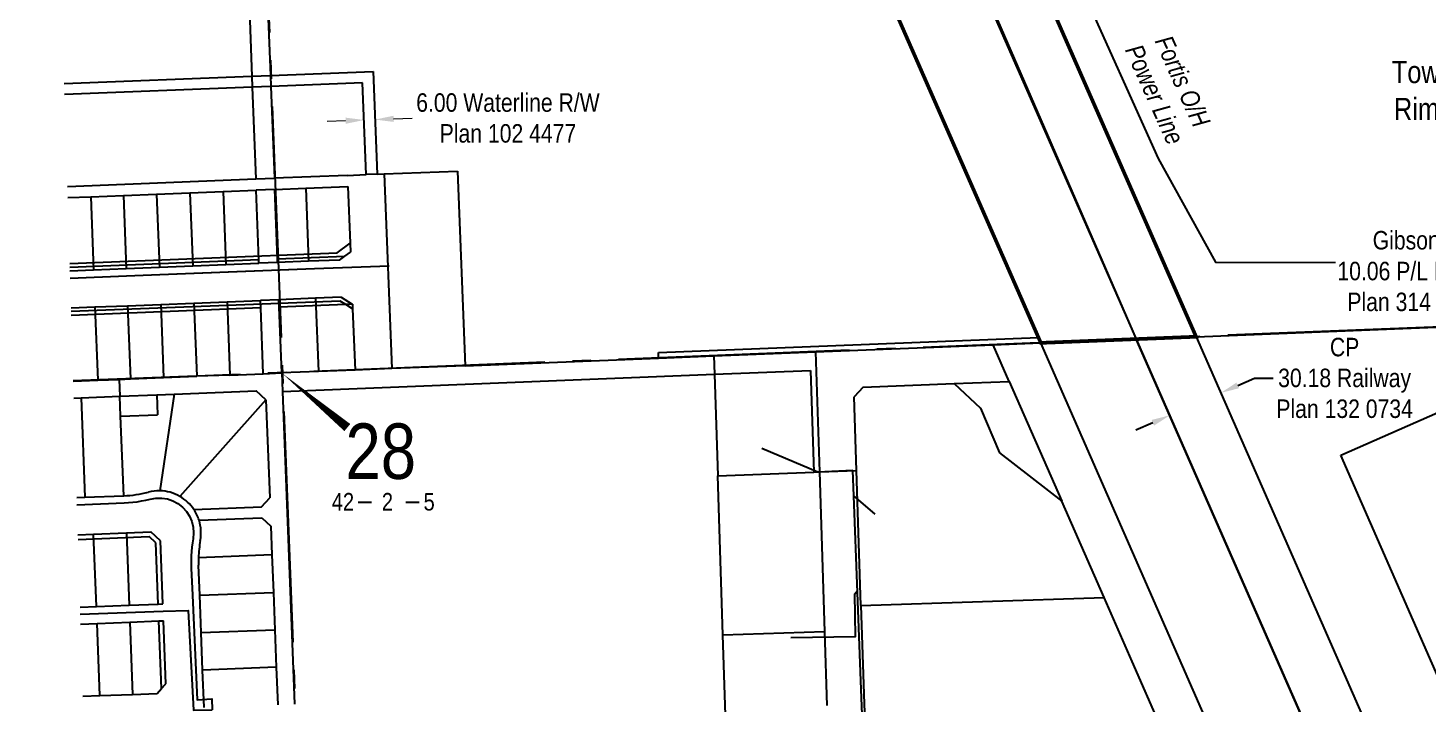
# Model space of a CAD drawing. Extents: x 683901 to 697439, y 5834844 to 5859401.
# Drawn here: x 687275 to 688032, y 5836426 to 5836791 of the extents above; entities that cross this region are included whole.
import ezdxf
from ezdxf.enums import TextEntityAlignment as Align

# ---------------------------------------------------------------- set-up
doc = ezdxf.new("R2010")
doc.units = 0
doc.header["$LTSCALE"] = 5
doc.header["$PDSIZE"] = 0.5
doc.linetypes.add('BORDER2', pattern=[22.225, 6.35, -3.175, 6.35, -3.175, 0, -3.175])
doc.linetypes.add('foc-QUARTERLINE', pattern=[33, 25, -3, 2, -3])
doc.layers.get('Defpoints').update_dxf_attribs({"color": 9})
for name, color, linetype in [('10', 1, 'Continuous'), ('9', 3, 'Continuous'), ('AS-POWER', 104, 'foc-POWER'), ('AS-POWER-T', 104, 'Continuous'), ('AS-TELEPHONE', 224, 'foc-TEL'), ('F-RW', 190, 'Continuous'), ('L-33', 7, 'Continuous'), ('L-QSEC', 8, 'foc-QUARTERLINE'), ('L-SECLBL', 7, 'Continuous'), ('L-TITLEDB', 4, 'Continuous'), ('L-TITLEDB-T', 4, 'Continuous')]:
    doc.layers.add(name, color=color, linetype=linetype)
doc.layers.add('AS-COUNTY', color=7, linetype='BORDER2', lineweight=60, true_color=0xcc33ff)
doc.layers.add('F-RW-T', color=190, linetype='Continuous', lineweight=9)
doc.styles.add('175L', font='ARIALN.TTF', dxfattribs={"height": 20})
doc.styles.add('240', font='ARIALN.TTF', dxfattribs={"height": 30})
doc.styles.add('80CG', font='ARIALN.TTF', dxfattribs={"height": 10})
doc.styles.add('80L', font='ARIALN.TTF', dxfattribs={"height": 10})
doc.styles.add('foc-LtypeFont', font='ARIALN.TTF', dxfattribs={"height": 7.35})
doc.styles.add('SIMPLEX', font='ARIALN.TTF')
doc.linetypes.add('foc-POWER', pattern='A,6,-1,["P",foc-LtypeFont,S=0.2,R=0,X=-0.625,Y=-0.75],-1.24,4', length=12.24)
doc.linetypes.add('foc-TEL', pattern='A,2,-1,["T",foc-LtypeFont,S=0.2,R=0,X=-0.425,Y=-0.75],-1.24,8', length=12.24)
doc.linetypes.add('foc-TEL-NOLINE', pattern='A,0,-2,["T",foc-LtypeFont,S=0.2,R=0,X=-0.425,Y=-0.75],-10.24', length=12.24)
doc.dimstyles.new('Compass 5 000', dxfattribs={"dimscale": 5, "dimtxt": 9, "dimasz": 2, "dimexe": 0.2, "dimexo": 0.0625, "dimgap": 0.5, "dimtad": 0, "dimtih": 1, "dimtoh": 1, "dimzin": 0, "dimdsep": 46, "dimtxsty": '80CG', "dimcen": 0.1, "dimse1": 1, "dimse2": 1, "dimclrd": 256, "dimclrt": 256, "dimaunit": 1, "dimadec": 4, "dimazin": 0, "dimtfac": 0.06, "dimtofl": 0, "dimtmove": 0, "dimatfit": 1, "dimfxl": 0.2, "dimtolj": 1, "dimtzin": 0, "dimlwd": -1, "dimarcsym": 0})

# ---------------------------------------------------------------- blocks, each defined once
blk = doc.blocks.new('L-SECLBL')
at = {"layer": '9', "color": 7}
for p, q in [((-5.08, -27.83), (-12.29, -27.83)), ((20.7, -27.83), (13.5, -27.83))]:
    blk.add_line(p, q, dxfattribs=at)
at = {"layer": '10', "color": 2, "style": 'SIMPLEX'}
blk.add_attdef('SEC', text='', height=30, dxfattribs=at).set_placement((0, 0), align=Align.MIDDLE)
at = {"layer": '10', "color": 5, "style": '80L'}
blk.add_attdef('TWP', text='', height=9.5, dxfattribs=at).set_placement((-14.43, -27.37), align=Align.MIDDLE_RIGHT)
blk.add_attdef('RGE', text='', height=9.5, dxfattribs=at).set_placement((3.62, -27.37), align=Align.MIDDLE_CENTER)
blk.add_attdef('MER', text='', height=9.5, dxfattribs=at).set_placement((23.17, -27.37), align=Align.MIDDLE_LEFT)
blk = doc.blocks.new('*D1294')
at = {"layer": 'Defpoints', "color": 0, "transparency": 16777216}
for p in [(688079.33, 5836616.4), (688087.36, 5836619.88), (688083.34, 5836607.16)]:
    blk.add_point(p, dxfattribs=at)
at = {"layer": 'F-RW-T', "transparency": 16777216}
for p, q in [((688069.98, 5836659.96), (688059.98, 5836659.96)), ((688083.38, 5836629.05), (688069.98, 5836659.96)), ((688095.34, 5836601.46), (688099.32, 5836592.29))]:
    blk.add_line(p, q, dxfattribs=at)
for points in [[(688084.91, 5836629.72), (688081.85, 5836628.39), (688087.36, 5836619.88)], [(688096.87, 5836602.13), (688093.81, 5836600.8), (688091.36, 5836610.64)]]:
    blk.add_solid(points, dxfattribs=at)
at = {"layer": 'F-RW-T', "transparency": 16777216, "insert": (688020.9, 5836659.96), "char_height": 10, "attachment_point": 5, "style": '80CG', "bg_fill": 3, "box_fill_scale": 1.1, "bg_fill_color": 256, "bg_fill_true_color": 13158600, "bg_fill_transparency": 0}
blk.add_mtext('\\A1;Gibson\\P10.06 P/L R/W\\PPlan 314 KS', dxfattribs=at)
blk = doc.blocks.new('*D1295')
at = {"layer": 'Defpoints', "color": 0, "transparency": 16777216}
for p in [(687456.87, 5836739.75), (687462.79, 5836741.96), (687462.86, 5836739.99)]:
    blk.add_point(p, dxfattribs=at)
at = {"layer": 'F-RW-T', "transparency": 16777216}
for p, q in [((687472.78, 5836742.36), (687482.77, 5836742.76)), ((687446.8, 5836741.33), (687436.81, 5836740.94))]:
    blk.add_line(p, q, dxfattribs=at)
for points in [[(687446.73, 5836743), (687446.87, 5836739.67), (687456.79, 5836741.73)], [(687472.71, 5836744.03), (687472.84, 5836740.69), (687462.79, 5836741.96)]]:
    blk.add_solid(points, dxfattribs=at)
at = {"layer": 'F-RW-T', "transparency": 16777216, "insert": (687534.67, 5836742.76), "char_height": 10, "attachment_point": 5, "style": '80CG'}
blk.add_mtext('\\A1;6.00 Waterline R/W\\PPlan 102 4477', dxfattribs=at)
blk = doc.blocks.new('*D1340')
at = {"layer": 'Defpoints', "color": 0, "transparency": 16777216}
for p in [(687920.52, 5836594.12), (687975.04, 5836470.02), (687947.42, 5836457.89)]:
    blk.add_point(p, dxfattribs=at)
at = {"layer": 'L-TITLEDB-T', "transparency": 16777216}
for p, q in [((687929.68, 5836598.14), (687938.83, 5836602.17)), ((687938.83, 5836602.17), (687948.83, 5836602.17)), ((687883.75, 5836577.97), (687874.59, 5836573.94))]:
    blk.add_line(p, q, dxfattribs=at)
for points in [[(687929.01, 5836599.67), (687930.35, 5836596.62), (687920.52, 5836594.12)], [(687883.08, 5836579.49), (687884.42, 5836576.44), (687892.9, 5836581.99)]]:
    blk.add_solid(points, dxfattribs=at)
at = {"layer": 'L-TITLEDB-T', "transparency": 16777216, "insert": (687987.56, 5836602.17), "char_height": 10, "attachment_point": 5, "style": '80CG'}
blk.add_mtext('\\A1;CP\\P30.18 Railway\\PPlan 132 0734', dxfattribs=at)

msp = doc.modelspace()

# ---------------------------------------------------------------- linework, layer by layer
at = {"layer": 'AS-COUNTY', "const_width": 2, "flags": 128}
msp.add_lwpolyline([(688570.098, 5834920.354), (688526.66, 5835019.106), (689099.066, 5835041.128), (689035.236, 5836668.495), (688214.041, 5836636.733), (688146.331, 5838243.664), (687727.456, 5838227.425, -0.027746), (687726.199, 5838031.873), (687689.457, 5837420.74), (687686.027, 5837363.258, 0.09637), (687724.417, 5837052.946, 0.0029261), (687727.516, 5837043.344, 0.0242512), (687757.334, 5836965.676), (687907.177, 5836624.501), (687823.115, 5836621.174), (687657.303, 5836998.653), (687617.746, 5837088.665, 0.2424679), (687276.404, 5837365.251)], format="xyb", dxfattribs=at)
at = {"layer": 'AS-POWER', "flags": 128}
for points in [[(687725.574, 5837104.37), (687757.837, 5837005.938), (687800.719, 5836906.577), (687844.247, 5836815.131), (687886.629, 5836720.926), (687917.646, 5836664.912), (688010.935, 5836664.681), (688095.022, 5836665.714), (688185.875, 5836667.888), (688206.646, 5836667.271), (688233.342, 5836668.243)], [(687297.697, 5836656.215), (687328.203, 5836657.421), (687346.192, 5836658.129), (687429.901, 5836661.432), (687470.37, 5836662.908)], [(687364.557, 5836658.854), (687429.901, 5836661.432), (687470.37, 5836662.908)], [(687297.697, 5836656.215), (687328.203, 5836657.421), (687346.192, 5836658.129), (687364.557, 5836658.854)], [(687721.317, 5836552.063), (687702.467, 5836551.336), (687672.1, 5836564.128)], [(687721.893, 5836538.495), (687721.365, 5836552.162)], [(687721.766, 5836538.495), (687733.191, 5836528.513)], [(687723.916, 5836486.102), (687721.893, 5836538.495)], [(687301.378, 5836533.617), (687326.866, 5836534.624), (687329.254, 5836534.759), (687331.636, 5836534.979), (687334.009, 5836535.286), (687336.368, 5836535.679), (687338.712, 5836536.157), (687341.038, 5836536.719), (687344.12, 5836537.253), (687347.248, 5836537.268), (687350.335, 5836536.762), (687353.296, 5836535.75), (687356.046, 5836534.26), (687358.511, 5836532.333), (687360.621, 5836530.023), (687362.318, 5836527.395), (687363.554, 5836524.521), (687364.295, 5836521.482), (687364.521, 5836518.362), (687364.224, 5836515.247), (687363.85, 5836512.95), (687363.557, 5836510.641), (687363.346, 5836508.323), (687363.217, 5836505.998), (687363.17, 5836503.671), (687363.206, 5836501.344), (687363.282, 5836499.397)], [(687363.282, 5836499.397), (687363.851, 5836484.693), (687366.37, 5836428.077), (687374.358, 5836428.582), (687374.522, 5836422.766)], [(687687.863, 5836461.797), (687722.725, 5836462.442), (687722.405, 5836485.508), (687723.871, 5836487.266)], [(687725.94, 5836433.708), (687723.916, 5836486.102)], [(687303.157, 5836474.4), (687348.06, 5836476.148), (687361.639, 5836476.442), (687364.403, 5836422.486), (687374.522, 5836422.766)], [(687727.872, 5836383.673), (687725.94, 5836433.708)]]:
    msp.add_lwpolyline(points, dxfattribs=at)
at = {"layer": 'AS-TELEPHONE', "linetype": 'foc-TEL-NOLINE', "flags": 128}
msp.add_lwpolyline([(687274.863, 5837416.562, -0.2484562), (687663.476, 5837109.013), (687874.788, 5836623.219), (688222.215, 5835832.276), (688621.65, 5834922.371)], format="xyb", dxfattribs=at)
at = {"layer": 'F-RW', "flags": 128}
for points in [[(687394.535, 5836805.638), (687396.062, 5836765.422)], [(687404.78, 5836800.889), (687406.119, 5836765.82)], [(687294.538, 5836761.41), (687396.062, 5836765.422)], [(687396.062, 5836765.422), (687406.119, 5836765.82)], [(687396.062, 5836765.422), (687396.288, 5836759.464)], [(687406.119, 5836765.82), (687461.755, 5836768.017)], [(687406.119, 5836765.82), (687406.347, 5836759.863)], [(687461.755, 5836768.017), (687463.956, 5836712.401)], [(687396.288, 5836759.464), (687294.717, 5836755.443)], [(687406.347, 5836759.863), (687396.288, 5836759.464)], [(687396.288, 5836759.464), (687398.174, 5836709.818)], [(687455.998, 5836761.787), (687406.347, 5836759.863)], [(687406.347, 5836759.863), (687408.242, 5836710.217)], [(687457.961, 5836712.165), (687455.998, 5836761.787)], [(687442.147, 5836669.902), (687449.178, 5836675.045)], [(687297.457, 5836664.188), (687442.147, 5836669.902)], [(687409.883, 5836666.625), (687446.42, 5836668.068)], [(687297.517, 5836662.187), (687399.832, 5836666.228)], [(687443.791, 5836643.827), (687298.241, 5836638.08)], [(687400.821, 5836640.104), (687298.302, 5836636.064)], [(687446.845, 5836641.945), (687410.87, 5836640.515)], [(687446.845, 5836641.945), (687443.791, 5836643.827)], [(687450.488, 5836642.051), (687446.845, 5836641.945)], [(687450.584, 5836639.641), (687446.845, 5836641.945)], [(687646.488, 5836604.177), (687698.447, 5836606.234)], [(687698.447, 5836606.234), (687700.228, 5836551.279)], [(687412.611, 5836594.92), (687646.488, 5836604.177)], [(687344.578, 5836593.097), (687345.002, 5836582.249)], [(687325.023, 5836581.463), (687345.002, 5836582.249)], [(687301.942, 5836514.866), (687340.45, 5836516.367)], [(687344.117, 5836512.971), (687340.45, 5836516.367)], [(687345.393, 5836479.89), (687344.117, 5836512.971)], [(687347.155, 5836434.184), (687345.744, 5836470.754)]]:
    msp.add_lwpolyline(points, dxfattribs=at)
at = {"layer": 'L-QSEC', "flags": 128}
for points in [[(687381.643, 5837408.534), (687443.526, 5835802.102)], [(688214.041, 5836636.733), (687299.367, 5836600.581)]]:
    msp.add_lwpolyline(points, dxfattribs=at)
at = {"layer": 'L-SECLBL', "flags": 128}
msp.add_lwpolyline([(687412.222, 5836604.909, 0, 5, 0), (687447.728, 5836575.384, 0, 0, 0)], format="xyseb", dxfattribs=at)
at = {"layer": 'L-TITLEDB', "flags": 128}
for points in [[(687821.819, 5836624.124), (687657.303, 5836998.653)], [(687757.334, 5836965.676), (687859.017, 5836734.155)], [(687729.709, 5836953.544), (687874.788, 5836623.219)], [(687859.017, 5836734.155), (687907.177, 5836624.501)], [(687447.727, 5836711.763), (687457.961, 5836712.165)], [(687463.956, 5836712.401), (687457.961, 5836712.165)], [(687463.956, 5836712.401), (687467.708, 5836712.549)], [(687467.708, 5836712.549), (687507.412, 5836714.109)], [(687467.708, 5836712.549), (687471.882, 5836607.273)], [(687507.412, 5836714.109), (687511.598, 5836608.842)], [(687296.208, 5836705.78), (687398.174, 5836709.818)], [(687398.174, 5836709.818), (687408.242, 5836710.217)], [(687447.727, 5836711.763), (687408.242, 5836710.217)], [(687408.462, 5836704.21), (687425.215, 5836704.867)], [(687425.215, 5836704.867), (687447.963, 5836705.762)], [(687425.215, 5836704.867), (687426.777, 5836665.292)], [(687447.963, 5836705.762), (687449.178, 5836675.045)], [(687296.389, 5836699.765), (687308.811, 5836700.256)], [(687308.811, 5836700.256), (687326.49, 5836700.955)], [(687308.811, 5836700.256), (687310.375, 5836660.692)], [(687326.49, 5836700.955), (687344.467, 5836701.661)], [(687326.49, 5836700.955), (687328.055, 5836661.391)], [(687344.467, 5836701.661), (687362.447, 5836702.371)], [(687344.467, 5836701.661), (687346.033, 5836662.094)], [(687362.447, 5836702.371), (687380.431, 5836703.093)], [(687362.447, 5836702.371), (687364.011, 5836662.803)], [(687380.431, 5836703.093), (687398.411, 5836703.81)], [(687380.431, 5836703.093), (687381.991, 5836663.513)], [(687408.462, 5836704.21), (687398.411, 5836703.81)], [(687399.832, 5836666.228), (687398.411, 5836703.81)], [(687409.883, 5836666.625), (687408.462, 5836704.21)], [(687449.178, 5836675.045), (687449.369, 5836670.225)], [(687409.959, 5836664.624), (687409.883, 5836666.625)], [(687443.525, 5836665.95), (687446.42, 5836668.068)], [(687446.42, 5836668.068), (687449.369, 5836670.225)], [(687297.577, 5836660.185), (687310.375, 5836660.692)], [(687310.375, 5836660.692), (687328.055, 5836661.391)], [(687328.055, 5836661.391), (687346.033, 5836662.094)], [(687346.033, 5836662.094), (687364.011, 5836662.803)], [(687364.011, 5836662.803), (687381.991, 5836663.513)], [(687381.991, 5836663.513), (687399.908, 5836664.227)], [(687399.908, 5836664.227), (687399.832, 5836666.228)], [(687409.959, 5836664.624), (687399.908, 5836664.227)], [(687426.777, 5836665.292), (687409.959, 5836664.624)], [(687443.525, 5836665.95), (687426.777, 5836665.292)], [(687382.64, 5836643.407), (687400.669, 5836644.105)], [(687410.717, 5836644.516), (687400.669, 5836644.105)], [(687400.821, 5836640.104), (687400.669, 5836644.105)], [(687430.488, 5836645.302), (687410.717, 5836644.516)], [(687410.87, 5836640.515), (687410.717, 5836644.516)], [(687444.321, 5836645.851), (687430.488, 5836645.302)], [(687430.488, 5836645.302), (687432.06, 5836605.691)], [(687444.321, 5836645.851), (687450.429, 5836642.087)], [(687298.181, 5836640.078), (687311.052, 5836640.588)], [(687311.052, 5836640.588), (687328.717, 5836641.287)], [(687311.052, 5836640.588), (687312.611, 5836600.986)], [(687328.717, 5836641.287), (687346.692, 5836641.99)], [(687328.717, 5836641.287), (687330.275, 5836601.681)], [(687346.692, 5836641.99), (687364.665, 5836642.699)], [(687346.692, 5836641.99), (687348.249, 5836602.386)], [(687364.665, 5836642.699), (687382.64, 5836643.407)], [(687364.665, 5836642.699), (687366.224, 5836603.094)], [(687382.64, 5836643.407), (687384.197, 5836603.801)], [(687402.172, 5836604.514), (687400.821, 5836640.104)], [(687412.222, 5836604.909), (687410.87, 5836640.515)], [(687450.429, 5836642.087), (687450.488, 5836642.051)], [(687450.488, 5836642.051), (687450.584, 5836639.641)], [(687450.584, 5836639.641), (687451.899, 5836606.478)], [(687907.177, 5836624.501), (688117.556, 5836632.968)], [(687985.438, 5836560.383), (688153.709, 5836634.401)], [(687616.119, 5836615.981), (687821.819, 5836624.124)], [(687797.353, 5836620.153), (687823.115, 5836621.174)], [(687821.819, 5836624.124), (687823.115, 5836621.174)], [(687982.29, 5836258.718), (687823.115, 5836621.174)], [(687874.788, 5836623.219), (687891.009, 5836623.861)], [(688035.173, 5836258.141), (687874.788, 5836623.219)], [(687891.009, 5836623.861), (687907.177, 5836624.501)], [(687907.177, 5836624.501), (688007.399, 5836396.372)], [(687616.238, 5836612.984), (687616.119, 5836615.981)], [(687616.238, 5836612.984), (687646.164, 5836614.168)], [(687646.164, 5836614.168), (687701.119, 5836616.344)], [(687646.164, 5836614.168), (687646.488, 5836604.177)], [(687701.119, 5836616.344), (687797.353, 5836620.153)], [(687701.119, 5836616.344), (687703.225, 5836551.398)], [(687806.041, 5836600.37), (687797.353, 5836620.153)], [(687451.899, 5836606.478), (687432.06, 5836605.691)], [(687471.882, 5836607.273), (687451.899, 5836606.478)], [(687511.598, 5836608.842), (687471.882, 5836607.273)], [(687511.598, 5836608.842), (687616.238, 5836612.984)], [(687299.371, 5836600.465), (687312.611, 5836600.986)], [(687312.611, 5836600.986), (687324.239, 5836601.445)], [(687324.239, 5836601.445), (687330.275, 5836601.681)], [(687324.239, 5836601.445), (687324.6, 5836592.31)], [(687330.275, 5836601.681), (687348.249, 5836602.386)], [(687348.249, 5836602.386), (687366.224, 5836603.094)], [(687384.197, 5836603.801), (687366.224, 5836603.094)], [(687384.197, 5836603.801), (687402.172, 5836604.514)], [(687402.172, 5836604.514), (687412.222, 5836604.909)], [(687432.06, 5836605.691), (687412.222, 5836604.909)], [(687412.222, 5836604.909), (687412.611, 5836594.92)], [(687646.488, 5836604.177), (687648.269, 5836549.223)], [(687726.974, 5836597.24), (687776.28, 5836599.192)], [(687776.28, 5836599.192), (687806.041, 5836600.37)], [(687776.28, 5836599.192), (687790.38, 5836585.836)], [(687806.041, 5836600.37), (687834.54, 5836535.475)], [(687299.645, 5836591.327), (687303.575, 5836591.482)], [(687303.575, 5836591.482), (687324.6, 5836592.31)], [(687303.575, 5836591.482), (687305.676, 5836537.644)], [(687324.6, 5836592.31), (687344.578, 5836593.097)], [(687325.023, 5836581.463), (687324.6, 5836592.31)], [(687344.578, 5836593.097), (687353.979, 5836593.466)], [(687353.979, 5836593.466), (687346.196, 5836541.169)], [(687353.979, 5836593.466), (687398.447, 5836595.216)], [(687403.637, 5836590.417), (687398.447, 5836595.216)], [(687412.611, 5836594.92), (687419.205, 5836425.84)], [(687726.974, 5836597.24), (687722.035, 5836592.051)], [(687723.328, 5836552.193), (687722.035, 5836592.051)], [(687403.637, 5836590.417), (687357.093, 5836538.152)], [(687403.637, 5836590.417), (687405.707, 5836537.329)], [(687790.38, 5836585.836), (687800.781, 5836561.734)], [(687326.7, 5836538.463), (687325.023, 5836581.463)], [(687800.781, 5836561.734), (687834.54, 5836535.475)], [(688074.115, 5836358.485), (687985.438, 5836560.383)], [(687648.269, 5836549.223), (687700.228, 5836551.279)], [(687651.066, 5836463.206), (687648.269, 5836549.223)], [(687700.228, 5836551.279), (687703.225, 5836551.398)], [(687703.225, 5836551.398), (687723.328, 5836552.193)], [(687703.225, 5836551.398), (687706.023, 5836465.074)], [(687725.696, 5836479.133), (687723.328, 5836552.193)], [(687305.676, 5836537.644), (687326.7, 5836538.463)], [(687301.263, 5836537.472), (687305.676, 5836537.644)], [(687364.663, 5836531.09), (687401.294, 5836532.553)], [(687401.294, 5836532.553), (687405.707, 5836537.329)], [(687857.419, 5836483.378), (687834.54, 5836535.475)], [(687367.483, 5836525.198), (687401.528, 5836526.558)], [(687401.528, 5836526.558), (687406.3, 5836522.132)], [(687301.867, 5836517.365), (687310.417, 5836517.698)], [(687310.417, 5836517.698), (687328.12, 5836518.389)], [(687311.92, 5836478.589), (687310.417, 5836517.698)], [(687328.12, 5836518.389), (687341.387, 5836518.905)], [(687328.12, 5836518.389), (687329.625, 5836479.278)], [(687346.575, 5836514.102), (687341.387, 5836518.905)], [(687406.3, 5836522.132), (687406.91, 5836506.492)], [(687347.891, 5836479.987), (687346.575, 5836514.102)], [(687406.91, 5836506.492), (687367.185, 5836504.899)], [(687367.838, 5836484.685), (687367.211, 5836500.952)], [(687406.91, 5836506.492), (687407.7, 5836486.242)], [(687367.838, 5836484.685), (687407.7, 5836486.242)], [(687407.7, 5836486.242), (687408.49, 5836465.99)], [(687303.041, 5836478.244), (687311.92, 5836478.589)], [(687311.92, 5836478.589), (687329.625, 5836479.278)], [(687329.625, 5836479.278), (687345.393, 5836479.89)], [(687345.393, 5836479.89), (687347.891, 5836479.987)], [(687368.619, 5836464.44), (687367.838, 5836484.685)], [(687725.696, 5836479.133), (687857.419, 5836483.378)], [(687725.696, 5836479.133), (687727.422, 5836425.877)], [(687872.56, 5836448.9), (687857.419, 5836483.378)], [(687312.271, 5836469.452), (687329.977, 5836470.14)], [(687329.977, 5836470.14), (687345.744, 5836470.754)], [(687329.977, 5836470.14), (687331.481, 5836431.07)], [(687345.744, 5836470.754), (687348.243, 5836470.851)], [(687349.556, 5836436.778), (687348.243, 5836470.851)], [(687303.316, 5836469.104), (687312.271, 5836469.452)], [(687313.775, 5836430.379), (687312.271, 5836469.452)], [(687368.619, 5836464.44), (687408.49, 5836465.99)], [(687369.399, 5836444.195), (687368.619, 5836464.44)], [(687408.49, 5836465.99), (687409.28, 5836445.74)], [(687651.066, 5836463.206), (687706.023, 5836465.074)], [(687652.477, 5836419.823), (687651.066, 5836463.206)], [(687706.023, 5836465.074), (687707.319, 5836425.093)], [(687887.951, 5836413.854), (687872.56, 5836448.9)], [(687409.28, 5836445.74), (687369.399, 5836444.195)], [(687370.18, 5836423.951), (687369.399, 5836444.195)], [(687409.28, 5836445.74), (687410.069, 5836425.488)], [(687344.753, 5836431.59), (687347.155, 5836434.184)], [(687347.155, 5836434.184), (687349.556, 5836436.778)], [(687304.49, 5836430.016), (687313.775, 5836430.379)], [(687313.775, 5836430.379), (687331.481, 5836431.07)], [(687331.481, 5836431.07), (687344.753, 5836431.59)], [(687727.422, 5836425.877), (687729.238, 5836379.515)]]:
    msp.add_lwpolyline(points, dxfattribs=at)
for points in [[(687326.7, 5836538.463, 0.0542995), (687340.015, 5836540.434)], [(687346.196, 5836541.169, 0.0687674), (687340.015, 5836540.434)], [(687357.093, 5836538.152, 0.1261852), (687346.196, 5836541.169)], [(687364.663, 5836531.09, 0.1152194), (687357.093, 5836538.152)], [(687367.483, 5836525.198, 0.0721643), (687364.663, 5836531.09)], [(687368.154, 5836514.38, 0.120813), (687367.483, 5836525.198)], [(687368.154, 5836514.38, 0.0384953), (687367.185, 5836504.899)], [(687367.185, 5836504.899, 0.0157088), (687367.211, 5836500.952)]]:
    msp.add_lwpolyline(points, format="xyb", dxfattribs=at)

# ---------------------------------------------------------------- block references
at = {"layer": 'L-SECLBL'}
msp.add_blockref('L-SECLBL', (687465.824, 5836562.617), dxfattribs=at).add_auto_attribs({'SEC': '28', 'TWP': '42', 'RGE': '2', 'MER': '5'})

# ---------------------------------------------------------------- texts
at = {"layer": 'AS-POWER-T', "insert": (687892.678, 5836790.87), "char_height": 10, "attachment_point": 1, "rotation": 294.222414, "style": '175L'}
msp.add_mtext_dynamic_manual_height_columns('\\pi2.5534;{\\fArial Narrow|b0|i1|c0|p34;Fortis O/H\\P\\pi0.32626;Power Line}', width=57.1191, gutter_width=50, heights=[0], dxfattribs=at)
at = {"layer": 'L-33', "color": 200, "linetype": 'Continuous', "true_color": 0xcc33ff, "insert": (688037.548, 5836755.889), "char_height": 12, "attachment_point": 5, "style": '240'}
msp.add_mtext_dynamic_manual_height_columns('Town of\\PRimbey', width=201.24694, gutter_width=45, heights=[0], dxfattribs=at)

# ---------------------------------------------------------------- dimensions: what is measured, and where the dimension line sits
at = {"layer": 'F-RW-T'}
dim = msp.add_aligned_dim(p1=(687456.87, 5836739.752), p2=(687462.864, 5836739.989), distance=1.977, text='6.00 Waterline R/W\\PPlan 102 4477', dimstyle='Compass 5 000', dxfattribs=at)
dim.commit()
dim.dimension.update_dxf_attribs({"geometry": '*D1295', "text_midpoint": (687534.674, 5836742.755)})

# ---------------------------------------------------------------- next in the draw order: dimensions: what is measured, and where the dimension line sits
dim = msp.add_linear_dim(base=(688087.36, 5836619.878), p1=(688083.337, 5836607.16), p2=(688079.333, 5836616.398), angle=113.43628, text='Gibson\\P10.06 P/L R/W\\PPlan 314 KS', dimstyle='Compass 5 000', override={"dimtfill": 1}, dxfattribs=at)
dim.commit()
dim.dimension.update_dxf_attribs({"geometry": '*D1294', "text_midpoint": (688020.899, 5836659.96), "dimtype": 161})

# ---------------------------------------------------------------- next in the draw order: dimensions: what is measured, and where the dimension line sits
at = {"layer": 'L-TITLEDB-T'}
dim = msp.add_linear_dim(base=(687920.523, 5836594.123), p1=(687947.421, 5836457.888), p2=(687975.043, 5836470.023), angle=23.716922, text='CP\\P30.18 Railway\\PPlan 132 0734', dimstyle='Compass 5 000', dxfattribs=at)
dim.commit()
dim.dimension.update_dxf_attribs({"geometry": '*D1340', "text_midpoint": (687987.558, 5836602.167), "dimtype": 161})

doc.saveas('drawing.dxf')
